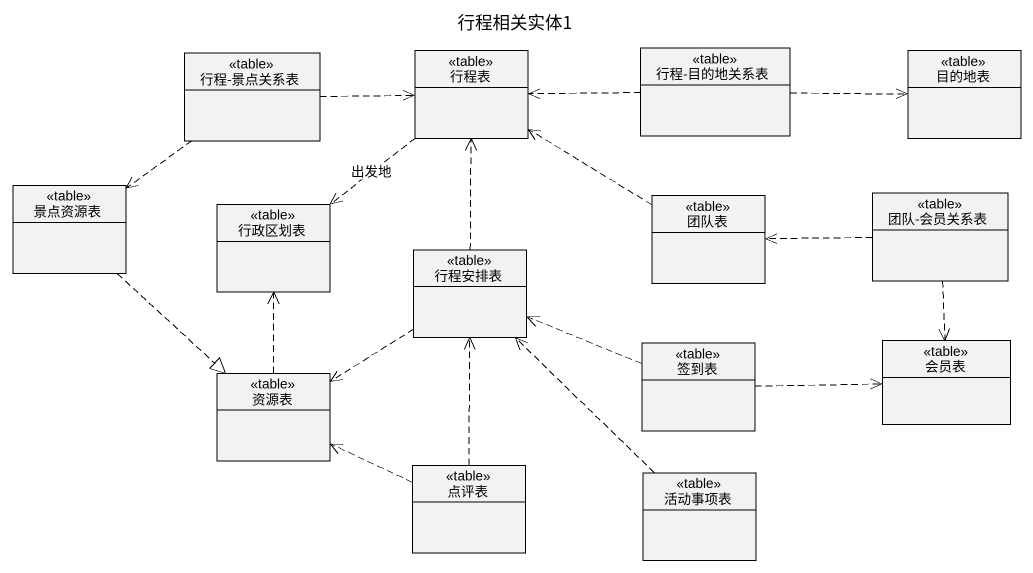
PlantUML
@startuml
title 行程相关实体1
hide circle
hide empty members
class "行程-景点关系表" as 行程_景点关系表 <<table>>
class 行程表 <<table>>
class "行程-目的地关系表" as 行程_目的地关系表 <<table>>
class 目的地表 <<table>>
class 景点资源表 <<table>>
class 行政区划表 <<table>>
class 团队表 <<table>>
class "团队-会员关系表" as 团队_会员关系表 <<table>>
class 行程安排表 <<table>>
class 签到表 <<table>>
class 会员表 <<table>>
class 资源表 <<table>>
class 点评表 <<table>>
class 活动事项表 <<table>>
行程_景点关系表 .right.> 行程表
行程_景点关系表 ..> 景点资源表
行程表 ..> 行政区划表 : 出发地
行程_目的地关系表 .left.> 行程表
行程_目的地关系表 .right.> 目的地表
景点资源表 ..|> 资源表
团队表 .up.> 行程表
团队_会员关系表 .left.> 团队表
团队_会员关系表 ..> 会员表
行程安排表 .up.> 行程表
行程安排表 ..> 资源表
签到表 .left.> 行程安排表
签到表 .right.> 会员表
资源表 .up.> 行政区划表
点评表 .up.> 行程安排表
点评表 .left.> 资源表
活动事项表 .up.> 行程安排表
@enduml
